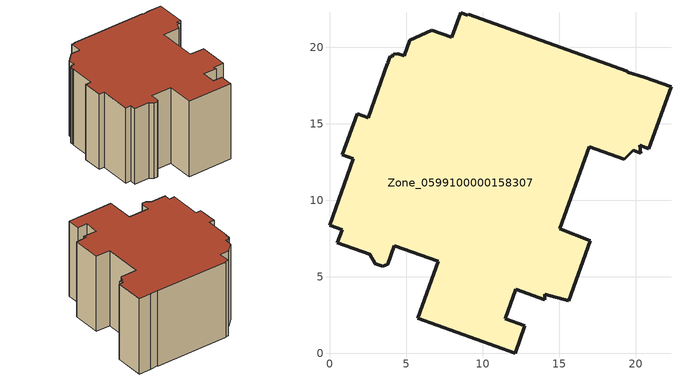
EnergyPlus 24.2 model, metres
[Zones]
Zone_0599100000158307
 floor ground (C_G): 14.06,3.5 12.17,4.19 11.48,2.25 12.77,1.79 12.13,0 5.77,2.28 7.1,6 4.24,7.03 3.8,5.82 3.48,5.67 2.98,5.86 2.62,6.48 0.51,7.24 0.82,8.08 0,8.37 1.55,12.7 0.83,12.96 1.8,15.66 2.52,15.4 3.78,18.93 3.87,18.91 3.8,18.99 3.96,19.42 4.1,19.37 4.16,19.54 4.47,19.59 4.88,19.44 5.25,20.46 6.68,21.11 7.98,20.64 8.56,22.25 9.03,22.07 9.06,22.16 19.46,18.44 19.47,18.35 20.55,18.05 22.31,17.42 20.86,13.38 20.25,13.61 20.34,13.08 19.83,13.27 19.25,12.67 16.96,13.49 15.04,8.14 17.03,7.34 15.62,3.43 14.05,3.86 z0
 wall outside (C_F): 0.82,8.08 0.51,7.24 2.62,6.48 2.98,5.86 3.48,5.67 3.8,5.82 4.24,7.03 7.1,6 5.77,2.28 12.13,0 12.77,1.79 11.48,2.25 12.17,4.19 14.06,3.5 14.05,3.86 15.62,3.43 17.03,7.34 15.04,8.14 16.96,13.49 19.25,12.67 19.83,13.27 20.34,13.08 20.25,13.61 20.86,13.38 22.31,17.42 20.55,18.05 19.47,18.35 19.46,18.44 9.06,22.16 9.03,22.07 8.56,22.25 7.98,20.64 6.68,21.11 5.25,20.46 4.88,19.44 4.47,19.59 4.16,19.54 4.1,19.37 3.96,19.42 3.8,18.99 3.87,18.91 3.78,18.93 2.52,15.4 1.8,15.66 0.83,12.96 1.55,12.7 0,8.37 0.82,8.08 z0:11.77
 roof outside (C_R): 12.17,4.19 14.06,3.5 14.05,3.86 15.62,3.43 17.03,7.34 15.04,8.14 16.96,13.49 19.25,12.67 19.83,13.27 20.34,13.08 20.25,13.61 20.86,13.38 22.31,17.42 20.55,18.05 19.47,18.35 19.46,18.44 9.06,22.16 9.03,22.07 8.56,22.25 7.98,20.64 6.68,21.11 5.25,20.46 4.88,19.44 4.47,19.59 4.16,19.54 4.1,19.37 3.96,19.42 3.8,18.99 3.87,18.91 3.78,18.93 2.52,15.4 1.8,15.66 0.83,12.96 1.55,12.7 0,8.37 0.82,8.08 0.51,7.24 2.62,6.48 2.98,5.86 3.48,5.67 3.8,5.82 4.24,7.03 7.1,6 5.77,2.28 12.13,0 12.77,1.79 11.48,2.25 z11.77
[BUILDING]
Pand.0599100000158307: North Axis=0; Terrain=City; Loads Convergence Tolerance Value=0.04; Temperature Convergence Tolerance Value=0.4; Solar Distribution=FullExterior; Maximum Number of Warmup Days=25; Minimum Number of Warmup Days=1
[Site:Location]
Rotterdam.The.Hague.AP_ZH_NLD Design_Conditions: Latitude=51.96; Longitude=4.45; Time Zone=1; Elevation=-4.5
[SITE:GROUNDTEMPERATURE:BUILDINGSURFACE]
18, 18, 18, 18, 18, 18, 18, 18, 18, 18, 18, 18
[MATERIAL] Thermal Absorptance=0.9; Solar Absorptance=0.7; Visible Absorptance=0.7
Name | Roughness | Thickness | Conductivity | Density | Specific Heat
G.D.1965 | MediumSmooth | 0.15 | 1 | 540 | 1210
F.D.1965 | Rough | 0.3 | 0.857143 | 1920 | 840
R.D.1965 | MediumRough | 0.2 | 0.08 | 1500 | 1000
[CONSTRUCTION]
C_G: G.D.1965
C_F: F.D.1965
C_R: R.D.1965
[ZONE]
Zone_0599100000158307: Type=1; Multiplier=1; Ceiling Height=Autocalculate; Volume=Autocalculate; Floor Area=autocalculate; Part of Total Floor Area=Yes
[ZONEINFILTRATION:DESIGNFLOWRATE]
Infil_Zone_0599100000158307: Zone or ZoneList or Space or SpaceList=Zone_0599100000158307; Schedule=AlwaysOn; Design Flow Rate Calculation Method=Flow/Area; Flow Rate per Floor Area=0.0042; Constant Term Coefficient=1; Temperature Term Coefficient=0; Velocity Term Coefficient=0; Velocity Squared Term Coefficient=0
[HVACTEMPLATE:ZONE:IDEALLOADSAIRSYSTEM]
Zone_0599100000158307: Maximum Heating Supply Air Temperature=50; Minimum Cooling Supply Air Temperature=13; Maximum Heating Supply Air Humidity Ratio=0.0156; Minimum Cooling Supply Air Humidity Ratio=0.0077; Heating Limit=NoLimit; Cooling Limit=NoLimit; Dehumidification Control Type=ConstantSensibleHeatRatio; Cooling Sensible Heat Ratio=0.7; Dehumidification Setpoint=60; Humidification Control Type=None; Humidification Setpoint=30; Outdoor Air Method=None; Outdoor Air Flow Rate per Person=0.00944; Outdoor Air Flow Rate per Zone Floor Area=0; Outdoor Air Flow Rate per Zone=0; Demand Controlled Ventilation Type=None; Outdoor Air Economizer Type=NoEconomizer; Heat Recovery Type=None; Sensible Heat Recovery Effectiveness=0.7; Latent Heat Recovery Effectiveness=0.65
[ZONECONTROL:THERMOSTAT]
ThermostatControl_Zone_0599100000158307: Zone or ZoneList=Zone_0599100000158307; Control Type Schedule=DualSetpointControlType; Control 1=Thermostat_Zone_0599100000158307; Temperature Difference Between Cutout And Setpoint=0
[THERMOSTATSETPOINT:DUALSETPOINT]
Thermostat_Zone_0599100000158307: Heating Setpoint Temperature Schedule=HeatingSetpoint_Zone_0599100000158307; Cooling Setpoint Temperature Schedule=CoolingSetpoint_Zone_0599100000158307
[SCHEDULE:COMPACT]
HeatingSetpoint_Zone_0599100000158307: Through: 12/31, For: AllDays, Until: 24:00, 21
CoolingSetpoint_Zone_0599100000158307: Through: 12/31, For: AllDays, Until: 24:00, 24
DualSetpointControlType: Through: 12/31, For: AllDays, Until: 24:00, 4
AlwaysOn: Through: 12/31, For: AllDays, Until: 24:00, 1
